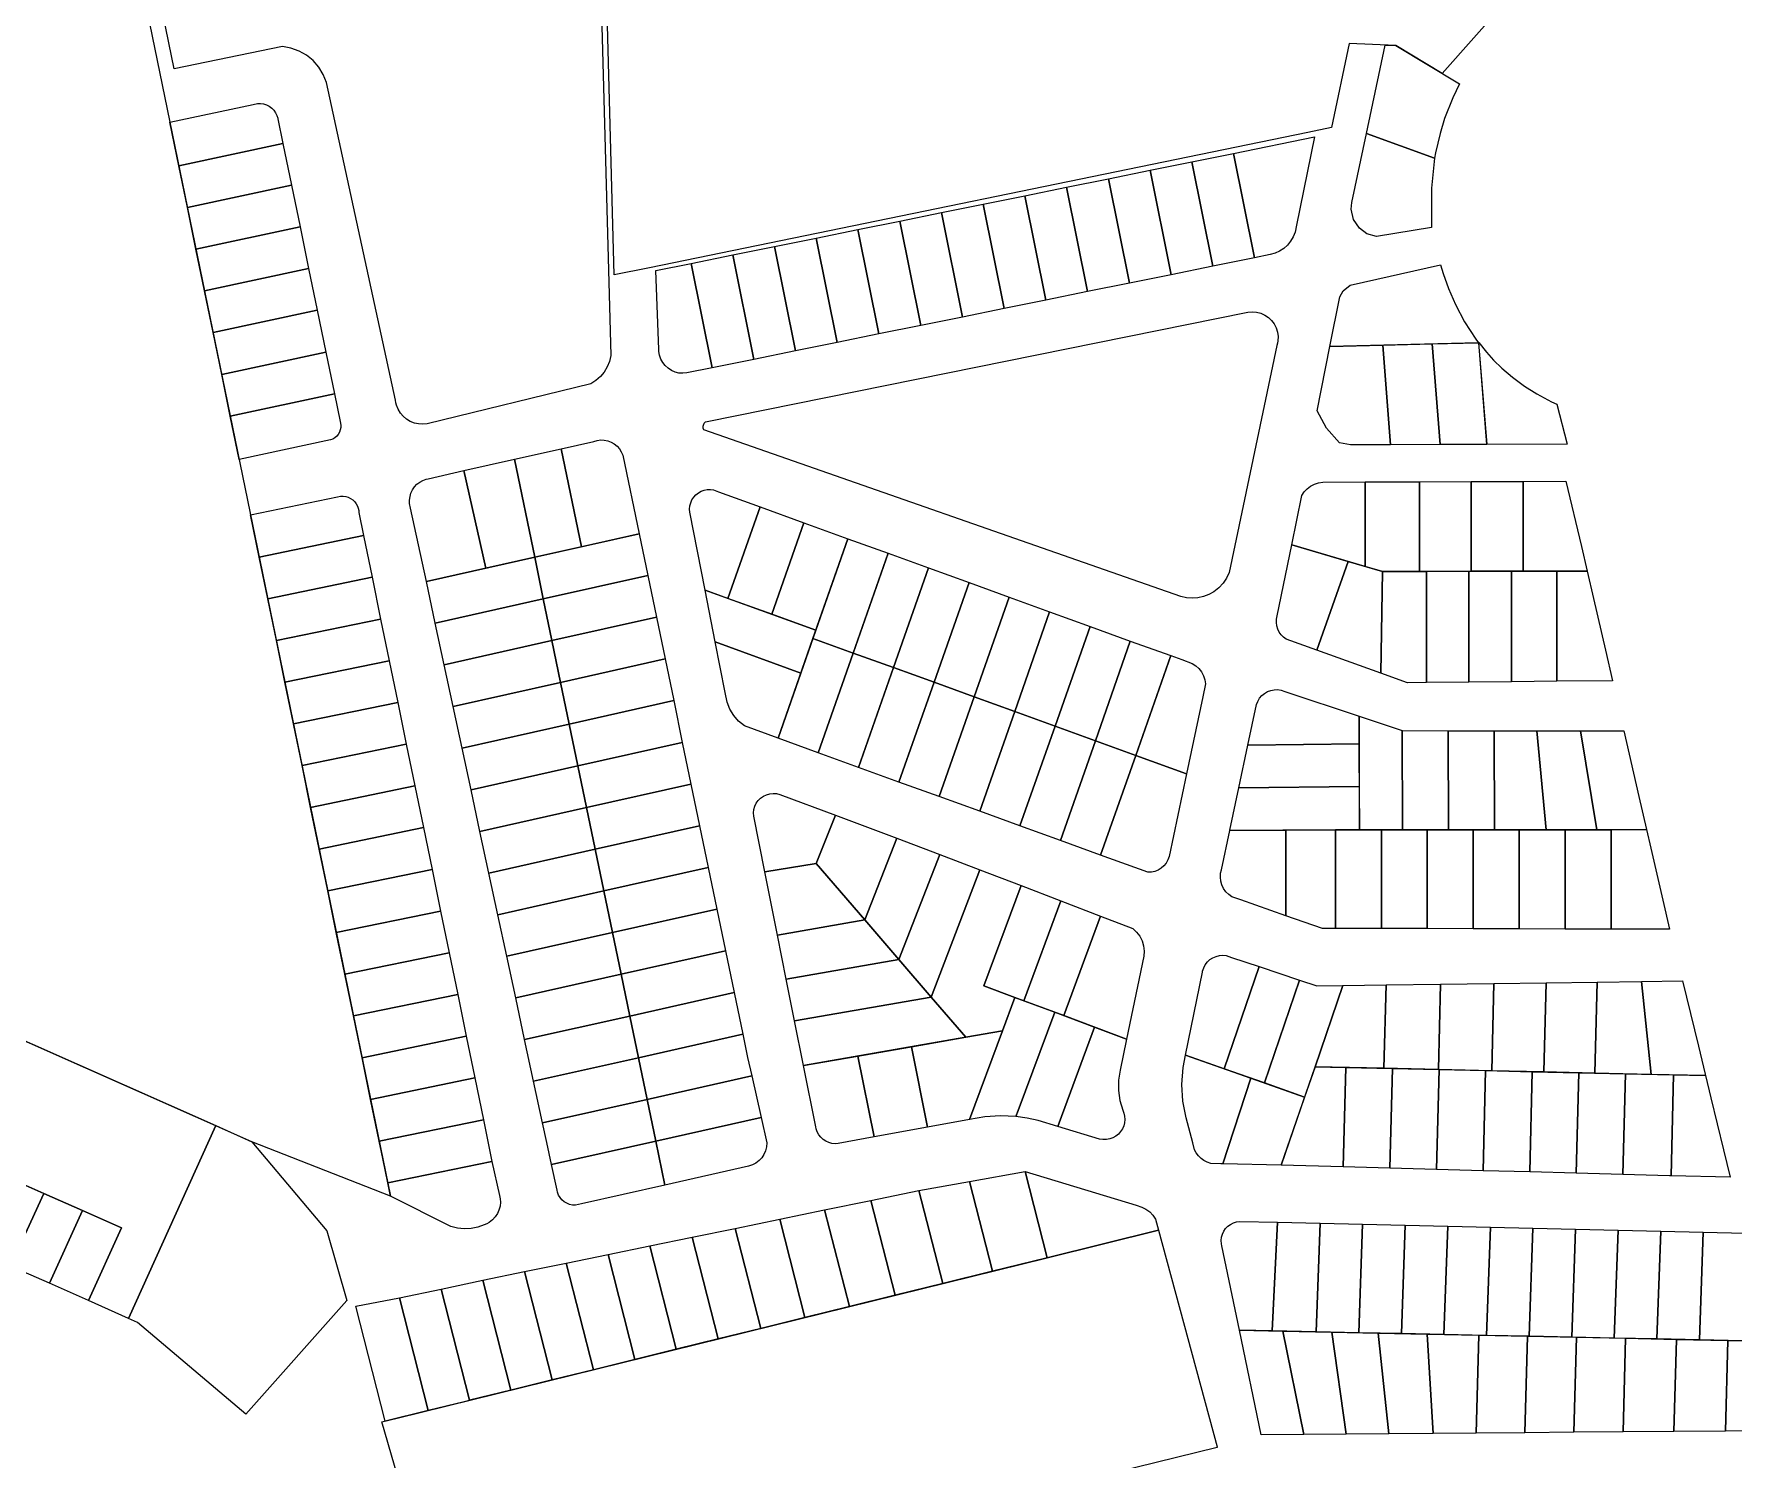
# Model space of a CAD drawing. Header units: millimetres. Extents: x 522658 to 553925, y 7796479 to 7820139.
# Drawn here: x 542554.8 to 543033.8, y 7804495.3 to 7804897 of the extents above; entities that cross this region are included whole.
import ezdxf

# ---------------------------------------------------------------- set-up
doc = ezdxf.new("R2010")
doc.units = ezdxf.units.MM
doc.layers.add('ZONA RESIDENCIAL 2 (ZR_2)', color=2, linetype='Continuous')

msp = doc.modelspace()

# ---------------------------------------------------------------- linework, layer by layer
at = {"layer": 'ZONA RESIDENCIAL 2 (ZR_2)'}
for points in [[(542658.49, 7805029.92), (542561.56, 7805228.16), (542558.25, 7805240.73), (542564.21, 7805258.59), (542576.11, 7805274.46), (542609.68, 7805306.55), (542661.75, 7805368.4), (542790.36, 7805313.2), (542804.83, 7805306.99), (542888.04, 7805271.84), (543036.56, 7805209.23), (542996.68, 7805030.83), (542968.66, 7804905.18), (542951.54, 7804885.95), (542938.54, 7804893.77), (542925.37, 7804894.41), (542920.37, 7804870.67), (542913.7, 7804869.3), (542728.2, 7804831.2), (542718.27, 7804829.16), (542714.69, 7804962.96), (542658.49, 7805029.92)], [(542949.45, 7804862.05), (542930.24, 7804869.02), (542935.5, 7804893.92), (542938.54, 7804893.77), (542956.46, 7804882.99), (542954.57, 7804879.08), (542952.28, 7804873.25), (542951, 7804869.05), (542949.75, 7804863.54), (542949.45, 7804862.05)], [(542623.47, 7804873.29), (542623.5, 7804873.17), (542624.92, 7804866.22), (542595.59, 7804859.93), (542593.08, 7804872.17), (542616.51, 7804877.2), (542617.78, 7804877.48), (542618.64, 7804877.49), (542619.48, 7804877.36), (542620.3, 7804877.09), (542621.06, 7804876.7), (542621.75, 7804876.19), (542622.35, 7804875.58), (542622.85, 7804874.88), (542623.22, 7804874.11), (542623.47, 7804873.29)], [(542627.33, 7804854.47), (542598, 7804848.18), (542595.59, 7804859.93), (542624.92, 7804866.22), (542627.33, 7804854.47)], [(542910.13, 7804841.22), (542909.6, 7804839.91), (542908.88, 7804838.69), (542907.99, 7804837.6), (542906.94, 7804836.65), (542905.76, 7804835.88), (542904.48, 7804835.29), (542903.12, 7804834.9), (542898.72, 7804834.01), (542892.81, 7804863.42), (542915.58, 7804868.04), (542910.52, 7804843.16), (542910.13, 7804841.22)], [(542949.45, 7804862.05), (542948.59, 7804853.6), (542948.58, 7804848), (542948.58, 7804842.56), (542933.09, 7804839.98), (542930.37, 7804840.79), (542928.25, 7804842.34), (542926.61, 7804844.79), (542925.97, 7804847.68), (542926.14, 7804849.59), (542930.24, 7804869.02), (542949.45, 7804862.05)], [(542886.96, 7804831.63), (542875.19, 7804829.24), (542869.29, 7804858.65), (542881.05, 7804861.04), (542886.96, 7804831.63)], [(542898.72, 7804834.01), (542886.96, 7804831.63), (542881.05, 7804861.04), (542892.81, 7804863.42), (542898.72, 7804834.01)], [(542863.44, 7804826.86), (542851.67, 7804824.47), (542845.76, 7804853.88), (542857.53, 7804856.27), (542863.44, 7804826.86)], [(542875.19, 7804829.24), (542863.44, 7804826.86), (542857.53, 7804856.27), (542869.29, 7804858.65), (542875.19, 7804829.24)], [(542629.75, 7804842.72), (542600.41, 7804836.43), (542598, 7804848.18), (542627.33, 7804854.47), (542629.75, 7804842.72)], [(542839.92, 7804822.08), (542828.15, 7804819.7), (542822.24, 7804849.11), (542834.01, 7804851.49), (542839.92, 7804822.08)], [(542851.67, 7804824.47), (542839.92, 7804822.08), (542834.01, 7804851.49), (542845.76, 7804853.88), (542851.67, 7804824.47)], [(542816.4, 7804817.31), (542804.63, 7804814.92), (542798.72, 7804844.33), (542810.49, 7804846.72), (542816.4, 7804817.31)], [(542828.15, 7804819.7), (542816.4, 7804817.31), (542810.49, 7804846.72), (542822.24, 7804849.11), (542828.15, 7804819.7)], [(542632.16, 7804830.96), (542602.83, 7804824.67), (542600.41, 7804836.43), (542629.75, 7804842.72), (542632.16, 7804830.96)], [(542792.88, 7804812.54), (542781.11, 7804810.15), (542775.2, 7804839.56), (542786.97, 7804841.95), (542792.88, 7804812.54)], [(542804.63, 7804814.92), (542792.88, 7804812.54), (542786.97, 7804841.95), (542798.72, 7804844.33), (542804.63, 7804814.92)], [(542769.35, 7804807.77), (542757.59, 7804805.38), (542751.68, 7804834.79), (542763.44, 7804837.18), (542769.35, 7804807.77)], [(542781.11, 7804810.15), (542769.35, 7804807.77), (542763.44, 7804837.18), (542775.2, 7804839.56), (542781.11, 7804810.15)], [(542738.75, 7804801.55), (542737.64, 7804801.45), (542736.52, 7804801.54), (542735.44, 7804801.81), (542734.41, 7804802.25), (542733.48, 7804802.86), (542732.65, 7804803.62), (542731.97, 7804804.5), (542731.43, 7804805.48), (542731.07, 7804806.54), (542730.89, 7804807.64), (542730.87, 7804808.19), (542729.99, 7804830.39), (542739.92, 7804832.4), (542745.83, 7804802.99), (542738.75, 7804801.55)], [(542757.59, 7804805.38), (542745.83, 7804802.99), (542739.92, 7804832.4), (542751.68, 7804834.79), (542757.59, 7804805.38)], [(542961.86, 7804810.08), (542919.96, 7804809), (542922.73, 7804823), (542923.69, 7804824.69), (542925.7, 7804826.28), (542951.12, 7804831.99), (542951.86, 7804829.54), (542953.33, 7804825.39), (542955.33, 7804820.81), (542957.89, 7804815.96), (542961.08, 7804811.1), (542961.86, 7804810.08)], [(542634.58, 7804819.21), (542605.24, 7804812.92), (542602.83, 7804824.67), (542632.16, 7804830.96), (542634.58, 7804819.21)], [(542636.99, 7804807.45), (542607.66, 7804801.16), (542605.24, 7804812.92), (542634.58, 7804819.21), (542636.99, 7804807.45)], [(542743.56, 7804785.5), (542743.43, 7804785.76), (542743.35, 7804786.03), (542743.32, 7804786.32), (542743.33, 7804786.6), (542743.39, 7804786.89), (542743.49, 7804787.15), (542743.64, 7804787.4), (542743.82, 7804787.62), (542744, 7804787.77), (542896.82, 7804818.65), (542898.05, 7804818.76), (542899.27, 7804818.66), (542900.47, 7804818.36), (542901.59, 7804817.85), (542902.61, 7804817.17), (542903.51, 7804816.33), (542904.25, 7804815.35), (542904.81, 7804814.25), (542905.19, 7804813.08), (542905.36, 7804811.86), (542905.32, 7804810.63), (542905.21, 7804809.95), (542905.03, 7804809.29), (542891.52, 7804745.34), (542890.8, 7804743.75), (542889.84, 7804742.29), (542888.65, 7804741.01), (542887.28, 7804739.93), (542885.86, 7804739.13), (542884.34, 7804738.55), (542882.75, 7804738.21), (542881.12, 7804738.1), (542879.5, 7804738.23), (542877.91, 7804738.61), (542743.56, 7804785.5)], [(542937.06, 7804781.33), (542925.73, 7804781.29), (542922.63, 7804781.83), (542919.03, 7804785.96), (542916.38, 7804790.93), (542919.96, 7804809), (542934.83, 7804809.38), (542937.06, 7804781.33)], [(542937.06, 7804781.33), (542934.83, 7804809.38), (542948.81, 7804809.74), (542951.06, 7804781.38), (542937.06, 7804781.33)], [(542951.06, 7804781.38), (542948.81, 7804809.74), (542961.86, 7804810.08), (542964.13, 7804781.42), (542951.06, 7804781.38)], [(542964.13, 7804781.42), (542961.88, 7804810.09), (542964.04, 7804807.39), (542966.09, 7804805.17), (542968.44, 7804802.88), (542971.41, 7804800.34), (542974.83, 7804797.81), (542978.3, 7804795.63), (542982.43, 7804793.46), (542983.94, 7804792.77), (542986.82, 7804781.5), (542964.13, 7804781.42)], [(542639.41, 7804795.69), (542610.07, 7804789.41), (542607.66, 7804801.16), (542636.99, 7804807.45), (542639.41, 7804795.69)], [(542641.22, 7804786.88), (542641.22, 7804786.19), (542641.09, 7804785.51), (542640.86, 7804784.85), (542640.51, 7804784.25), (542640.07, 7804783.72), (542639.54, 7804783.27), (542638.95, 7804782.92), (542638.3, 7804782.67), (542612.59, 7804777.17), (542610.07, 7804789.41), (542639.41, 7804795.69), (542641.02, 7804787.86), (542641.22, 7804786.88)], [(542709.03, 7804752.6), (542695.86, 7804749.64), (542690.14, 7804777.24), (542703.31, 7804780.21), (542709.03, 7804752.6)], [(542720.67, 7804778.43), (542725.28, 7804756.24), (542709.03, 7804752.6), (542703.31, 7804780.21), (542712.49, 7804782.28), (542713.46, 7804782.56), (542714.46, 7804782.69), (542715.47, 7804782.65), (542716.45, 7804782.45), (542717.4, 7804782.09), (542718.27, 7804781.59), (542719.06, 7804780.96), (542719.73, 7804780.21), (542720.27, 7804779.36), (542720.67, 7804778.43)], [(542682.08, 7804746.55), (542675.93, 7804774.04), (542690.14, 7804777.24), (542695.86, 7804749.64), (542682.08, 7804746.55)], [(542660.63, 7804764.75), (542660.6, 7804765.76), (542660.73, 7804766.75), (542661.01, 7804767.72), (542661.44, 7804768.63), (542662, 7804769.46), (542662.69, 7804770.19), (542663.48, 7804770.81), (542664.36, 7804771.3), (542665.31, 7804771.64), (542665.89, 7804771.77), (542675.93, 7804774.04), (542682.08, 7804746.55), (542665.34, 7804742.8), (542660.9, 7804763.46), (542660.63, 7804764.75)], [(542912.03, 7804767.04), (542912.7, 7804768.06), (542913.53, 7804768.95), (542914.5, 7804769.69), (542915.57, 7804770.26), (542916.73, 7804770.64), (542917.94, 7804770.82), (542929.89, 7804770.85), (542929.89, 7804747.05), (542909.2, 7804753.1), (542912.03, 7804767.04)], [(542929.89, 7804747.05), (542929.89, 7804770.85), (542945.16, 7804770.91), (542945.16, 7804745.65), (542934.76, 7804745.63), (542929.89, 7804747.05)], [(542945.16, 7804745.65), (542945.16, 7804770.91), (542959.8, 7804770.97), (542959.8, 7804745.67), (542945.16, 7804745.65)], [(542959.8, 7804745.67), (542959.8, 7804770.97), (542974.44, 7804771.02), (542974.44, 7804745.69), (542959.8, 7804745.67)], [(542974.44, 7804745.69), (542974.44, 7804771.02), (542986.44, 7804771.06), (542990.81, 7804752.64), (542992.45, 7804745.72), (542974.44, 7804745.69)], [(542615.79, 7804761.63), (542640.28, 7804766.67), (542641.12, 7804766.84), (542641.87, 7804766.86), (542642.61, 7804766.77), (542643.32, 7804766.56), (542644, 7804766.23), (542644.61, 7804765.81), (542645.15, 7804765.29), (542645.59, 7804764.69), (542645.94, 7804764.03), (542646.14, 7804763.44), (542646.27, 7804762.83), (542646.31, 7804762.21), (542647.63, 7804755.74), (542618.24, 7804749.7), (542615.79, 7804761.63)], [(542746.29, 7804768.59), (542747.68, 7804768.09), (542759.36, 7804763.85), (542750.32, 7804738.06), (542743.87, 7804740.4), (542739.58, 7804762.31), (542739.52, 7804763.21), (542739.6, 7804764.1), (542739.83, 7804764.97), (542740.19, 7804765.79), (542740.68, 7804766.55), (542741.29, 7804767.21), (542741.99, 7804767.77), (542742.77, 7804768.21), (542743.62, 7804768.52), (542744.5, 7804768.69), (542745.4, 7804768.71), (542746.29, 7804768.59)], [(542750.32, 7804738.06), (542759.36, 7804763.85), (542771.75, 7804759.36), (542762.71, 7804733.57), (542750.32, 7804738.06)], [(542650.03, 7804743.99), (542620.65, 7804737.94), (542618.24, 7804749.7), (542647.63, 7804755.74), (542650.03, 7804743.99)], [(542727.72, 7804744.49), (542698.3, 7804737.89), (542695.86, 7804749.64), (542725.28, 7804756.24), (542727.72, 7804744.49)], [(542762.71, 7804733.57), (542771.75, 7804759.36), (542784.14, 7804754.87), (542775.1, 7804729.08), (542762.71, 7804733.57)], [(542785.65, 7804722.65), (542774.28, 7804726.77), (542784.14, 7804754.87), (542795.51, 7804750.75), (542785.65, 7804722.65)], [(542797.02, 7804718.53), (542785.65, 7804722.65), (542795.51, 7804750.75), (542806.88, 7804746.63), (542797.02, 7804718.53)], [(542907.61, 7804726.54), (542906.86, 7804727.11), (542906.21, 7804727.79), (542905.67, 7804728.57), (542905.27, 7804729.42), (542905.01, 7804730.33), (542904.9, 7804731.27), (542904.94, 7804732.21), (542905.12, 7804733.1), (542909.2, 7804753.11), (542925.06, 7804748.47), (542916.25, 7804723.45), (542907.61, 7804726.54)], [(542698.3, 7804737.89), (542667.86, 7804731.07), (542665.34, 7804742.8), (542695.86, 7804749.64), (542698.3, 7804737.89)], [(542808.39, 7804714.41), (542797.02, 7804718.53), (542806.88, 7804746.63), (542818.25, 7804742.51), (542808.39, 7804714.41)], [(542916.25, 7804723.45), (542925.06, 7804748.47), (542934.76, 7804745.63), (542934.32, 7804716.97), (542916.25, 7804723.45)], [(542947.14, 7804714.33), (542941.81, 7804714.29), (542934.32, 7804716.97), (542934.76, 7804745.63), (542947.14, 7804745.65), (542947.14, 7804714.33)], [(542959.14, 7804714.45), (542947.14, 7804714.33), (542947.14, 7804745.65), (542959.14, 7804745.67), (542959.14, 7804714.45)], [(542971.14, 7804714.57), (542959.14, 7804714.45), (542959.14, 7804745.67), (542971.14, 7804745.69), (542971.14, 7804714.57)], [(542983.87, 7804714.7), (542971.14, 7804714.57), (542971.14, 7804745.69), (542983.7, 7804745.71), (542983.87, 7804745.71), (542983.87, 7804714.7)], [(542983.87, 7804714.7), (542983.87, 7804745.71), (542992.45, 7804745.72), (542994.27, 7804738.05), (542997.64, 7804723.43), (542999.62, 7804714.85), (542983.87, 7804714.7)], [(542652.45, 7804732.23), (542623.07, 7804726.19), (542620.65, 7804737.94), (542650.03, 7804743.99), (542652.45, 7804732.23)], [(542730.15, 7804732.74), (542700.73, 7804726.14), (542698.3, 7804737.89), (542727.72, 7804744.49), (542730.15, 7804732.74)], [(542819.75, 7804710.29), (542808.39, 7804714.41), (542818.25, 7804742.51), (542829.61, 7804738.39), (542819.75, 7804710.29)], [(542700.73, 7804726.14), (542670.38, 7804719.34), (542667.86, 7804731.07), (542698.3, 7804737.89), (542700.73, 7804726.14)], [(542775.1, 7804729.08), (542770.87, 7804717.02), (542746.74, 7804725.77), (542743.87, 7804740.4), (542775.1, 7804729.08)], [(542831.12, 7804706.17), (542819.75, 7804710.29), (542829.61, 7804738.39), (542840.98, 7804734.27), (542831.12, 7804706.17)], [(542654.86, 7804720.48), (542625.48, 7804714.43), (542623.07, 7804726.19), (542652.45, 7804732.23), (542654.86, 7804720.48)], [(542732.59, 7804720.99), (542703.17, 7804714.39), (542700.73, 7804726.14), (542730.15, 7804732.74), (542732.59, 7804720.99)], [(542842.49, 7804702.05), (542831.12, 7804706.17), (542840.98, 7804734.27), (542852.35, 7804730.15), (542842.49, 7804702.05)], [(542785.65, 7804722.65), (542775.79, 7804694.55), (542764.43, 7804698.67), (542774.28, 7804726.77), (542785.65, 7804722.65)], [(542853.85, 7804697.94), (542842.49, 7804702.05), (542852.35, 7804730.15), (542863.71, 7804726.03), (542853.85, 7804697.94)], [(542703.17, 7804714.39), (542672.89, 7804707.6), (542670.38, 7804719.34), (542700.73, 7804726.14), (542703.17, 7804714.39)], [(542754.95, 7804702.1), (542753.33, 7804703.44), (542751.96, 7804705.03), (542750.86, 7804706.82), (542750.07, 7804708.77), (542749.53, 7804711.54), (542746.74, 7804725.77), (542770.87, 7804717.02), (542764.43, 7804698.67), (542754.95, 7804702.1)], [(542797.02, 7804718.53), (542787.15, 7804690.43), (542775.79, 7804694.55), (542785.65, 7804722.65), (542797.02, 7804718.53)], [(542865.22, 7804693.82), (542853.85, 7804697.94), (542863.71, 7804726.03), (542875.08, 7804721.91), (542865.22, 7804693.82)], [(542881.13, 7804719.72), (542882.14, 7804719.08), (542883.03, 7804718.27), (542883.77, 7804717.32), (542884.34, 7804716.26), (542884.71, 7804715.12), (542884.89, 7804713.93), (542884.12, 7804710.27), (542879.55, 7804688.63), (542865.22, 7804693.82), (542875.08, 7804721.91), (542878.18, 7804720.79), (542881.13, 7804719.72)], [(542657.28, 7804708.72), (542627.9, 7804702.68), (542625.48, 7804714.43), (542654.86, 7804720.48), (542657.28, 7804708.72)], [(542735.03, 7804709.24), (542705.6, 7804702.64), (542703.17, 7804714.39), (542732.59, 7804720.99), (542735.03, 7804709.24)], [(542808.39, 7804714.41), (542798.52, 7804686.31), (542787.15, 7804690.43), (542797.02, 7804718.53), (542808.39, 7804714.41)], [(542705.6, 7804702.64), (542675.41, 7804695.87), (542672.89, 7804707.6), (542703.17, 7804714.39), (542705.6, 7804702.64)], [(542819.75, 7804710.29), (542809.88, 7804682.19), (542798.52, 7804686.31), (542808.39, 7804714.41), (542819.75, 7804710.29)], [(542906.17, 7804712.22), (542907.27, 7804711.85), (542928.23, 7804704.84), (542928.23, 7804697.07), (542896.86, 7804696.71), (542899.29, 7804708.12), (542899.63, 7804709.04), (542900.13, 7804709.89), (542900.75, 7804710.64), (542901.5, 7804711.28), (542902.34, 7804711.78), (542903.26, 7804712.13), (542904.22, 7804712.33), (542905.2, 7804712.36), (542906.17, 7804712.22)], [(542659.69, 7804696.97), (542630.31, 7804690.93), (542627.9, 7804702.68), (542657.28, 7804708.72), (542659.69, 7804696.97)], [(542737.46, 7804697.49), (542708.04, 7804690.89), (542705.6, 7804702.64), (542735.03, 7804709.24), (542737.46, 7804697.49)], [(542831.12, 7804706.17), (542821.26, 7804678.07), (542809.88, 7804682.19), (542819.75, 7804710.29), (542831.12, 7804706.17)], [(542708.04, 7804690.89), (542677.93, 7804684.14), (542675.41, 7804695.87), (542705.6, 7804702.64), (542708.04, 7804690.89)], [(542842.49, 7804702.05), (542832.62, 7804673.95), (542821.26, 7804678.07), (542831.12, 7804706.17), (542842.49, 7804702.05)], [(542940.35, 7804700.78), (542940.4, 7804672.83), (542928.25, 7804672.82), (542928.23, 7804704.84), (542940.35, 7804700.78)], [(542853.85, 7804697.94), (542843.99, 7804669.83), (542832.62, 7804673.95), (542842.49, 7804702.05), (542853.85, 7804697.94)], [(542865.22, 7804693.82), (542855.35, 7804665.71), (542843.99, 7804669.83), (542853.85, 7804697.94), (542865.22, 7804693.82)], [(542953.3, 7804700.76), (542953.35, 7804672.84), (542940.4, 7804672.83), (542940.35, 7804700.78), (542953.3, 7804700.76)], [(542966.25, 7804700.74), (542966.3, 7804672.85), (542953.35, 7804672.84), (542953.3, 7804700.76), (542966.25, 7804700.74)], [(542978.25, 7804700.72), (542980.93, 7804672.86), (542966.3, 7804672.85), (542966.25, 7804700.74), (542978.25, 7804700.72)], [(542990.57, 7804700.7), (542995.21, 7804672.88), (542980.93, 7804672.86), (542978.25, 7804700.72), (542990.57, 7804700.7)], [(542995.21, 7804672.88), (542990.57, 7804700.7), (543002.76, 7804700.69), (543007.01, 7804682.24), (543009.16, 7804672.89), (542995.21, 7804672.88)], [(542662.1, 7804685.22), (542632.72, 7804679.17), (542630.31, 7804690.93), (542659.69, 7804696.97), (542662.1, 7804685.22)], [(542739.9, 7804685.74), (542710.48, 7804679.14), (542708.04, 7804690.89), (542737.46, 7804697.49), (542739.9, 7804685.74)], [(542874.63, 7804665.31), (542874.3, 7804664.36), (542873.81, 7804663.48), (542873.18, 7804662.7), (542872.42, 7804662.03), (542871.56, 7804661.51), (542870.63, 7804661.14), (542869.65, 7804660.93), (542868.64, 7804660.89), (542855.35, 7804665.71), (542865.22, 7804693.82), (542879.55, 7804688.63), (542874.63, 7804665.31)], [(542928.24, 7804685.09), (542894.29, 7804684.7), (542896.86, 7804696.71), (542928.23, 7804697.07), (542928.24, 7804685.09)], [(542710.48, 7804679.14), (542680.45, 7804672.41), (542677.93, 7804684.14), (542708.04, 7804690.89), (542710.48, 7804679.14)], [(542664.52, 7804673.46), (542635.14, 7804667.42), (542632.72, 7804679.17), (542662.1, 7804685.22), (542664.52, 7804673.46)], [(542742.33, 7804673.99), (542712.91, 7804667.39), (542710.48, 7804679.14), (542739.9, 7804685.74), (542742.33, 7804673.99)], [(542921.5, 7804672.81), (542891.73, 7804672.69), (542891.75, 7804672.79), (542894.29, 7804684.7), (542928.24, 7804685.09), (542928.25, 7804672.82), (542921.5, 7804672.81)], [(542712.91, 7804667.39), (542682.96, 7804660.67), (542680.45, 7804672.41), (542710.48, 7804679.14), (542712.91, 7804667.39)], [(542764.9, 7804682.84), (542780.64, 7804676.96), (542775.17, 7804663.37), (542760.72, 7804660.98), (542757.58, 7804676.69), (542757.53, 7804677.64), (542757.64, 7804678.58), (542757.91, 7804679.49), (542758.32, 7804680.34), (542758.87, 7804681.12), (542759.54, 7804681.78), (542760.32, 7804682.33), (542761.17, 7804682.74), (542762.09, 7804683), (542763.03, 7804683.11), (542763.98, 7804683.05), (542764.9, 7804682.84)], [(542744.77, 7804662.24), (542715.35, 7804655.64), (542712.91, 7804667.39), (542742.33, 7804673.99), (542744.77, 7804662.24)], [(542788.88, 7804647.45), (542775.17, 7804663.37), (542780.64, 7804676.96), (542797.92, 7804670.51), (542788.88, 7804647.45)], [(542666.93, 7804661.71), (542637.55, 7804655.66), (542635.14, 7804667.42), (542664.52, 7804673.46), (542666.93, 7804661.71)], [(542810.05, 7804665.87), (542798.47, 7804636.32), (542788.88, 7804647.45), (542797.92, 7804670.51), (542810.05, 7804665.87)], [(542907.55, 7804648.66), (542894.89, 7804653.09), (542892.34, 7804653.98), (542891.43, 7804654.63), (542890.65, 7804655.42), (542890.01, 7804656.33), (542889.52, 7804657.34), (542889.22, 7804658.41), (542889.09, 7804659.52), (542889.15, 7804660.63), (542889.36, 7804661.59), (542891.73, 7804672.69), (542907.55, 7804672.75), (542907.55, 7804648.66)], [(542907.55, 7804648.66), (542907.55, 7804672.75), (542921.5, 7804672.8), (542921.5, 7804645.06), (542917.84, 7804645.07), (542907.55, 7804648.66)], [(542934.45, 7804645.03), (542921.5, 7804645.06), (542921.5, 7804672.82), (542934.45, 7804672.83), (542934.45, 7804645.03)], [(542947.4, 7804645), (542934.45, 7804645.03), (542934.45, 7804672.83), (542947.4, 7804672.84), (542947.4, 7804645)], [(542960.35, 7804644.97), (542947.4, 7804645), (542947.4, 7804672.84), (542960.35, 7804672.85), (542960.35, 7804644.97)], [(542973.3, 7804644.93), (542960.35, 7804644.97), (542960.35, 7804672.85), (542973.3, 7804672.86), (542973.3, 7804644.93)], [(542986.25, 7804644.9), (542973.3, 7804644.93), (542973.3, 7804672.86), (542986.25, 7804672.87), (542986.25, 7804644.9)], [(542999.2, 7804644.86), (542986.25, 7804644.9), (542986.25, 7804672.87), (542999.2, 7804672.88), (542999.2, 7804644.86)], [(542999.2, 7804644.86), (542999.2, 7804672.88), (543009.16, 7804672.89), (543010.37, 7804667.63), (543013.74, 7804653.01), (543015.62, 7804644.82), (542999.2, 7804644.86)], [(542715.35, 7804655.64), (542685.48, 7804648.94), (542682.96, 7804660.67), (542712.91, 7804667.39), (542715.35, 7804655.64)], [(542821.26, 7804661.58), (542807.58, 7804625.74), (542798.47, 7804636.32), (542810.05, 7804665.87), (542821.26, 7804661.58)], [(542669.35, 7804649.95), (542639.96, 7804643.91), (542637.55, 7804655.66), (542666.93, 7804661.71), (542669.35, 7804649.95)], [(542747.21, 7804650.48), (542717.79, 7804643.89), (542715.35, 7804655.64), (542744.77, 7804662.24), (542747.21, 7804650.48)], [(542788.88, 7804647.45), (542764.28, 7804643.14), (542760.72, 7804660.98), (542775.17, 7804663.37), (542788.88, 7804647.45)], [(542832.94, 7804657.12), (542822.46, 7804628.91), (542831.18, 7804625.65), (542827.69, 7804616.25), (542817.32, 7804614.43), (542807.58, 7804625.74), (542821.26, 7804661.58), (542832.94, 7804657.12)], [(542717.79, 7804643.89), (542688, 7804637.21), (542685.48, 7804648.94), (542715.35, 7804655.64), (542717.79, 7804643.89)], [(542844.15, 7804652.83), (542833.7, 7804624.71), (542831.18, 7804625.65), (542822.46, 7804628.91), (542832.94, 7804657.12), (542844.15, 7804652.83)], [(542671.76, 7804638.2), (542642.38, 7804632.15), (542639.96, 7804643.91), (542669.35, 7804649.95), (542671.76, 7804638.2)], [(542749.64, 7804638.73), (542720.22, 7804632.14), (542717.79, 7804643.89), (542747.21, 7804650.48), (542749.64, 7804638.73)], [(542855.35, 7804648.54), (542844.94, 7804620.51), (542833.7, 7804624.71), (542844.15, 7804652.83), (542855.35, 7804648.54)], [(542798.47, 7804636.32), (542766.75, 7804630.76), (542764.28, 7804643.14), (542788.88, 7804647.45), (542798.47, 7804636.32)], [(542862.65, 7804613.89), (542844.94, 7804620.51), (542855.35, 7804648.54), (542864.43, 7804645.06), (542865.49, 7804644.04), (542866.36, 7804642.86), (542867.01, 7804641.54), (542867.44, 7804640.13), (542867.62, 7804638.68), (542867.55, 7804637.21), (542862.65, 7804613.89)], [(542720.22, 7804632.14), (542690.52, 7804625.48), (542688, 7804637.21), (542717.79, 7804643.89), (542720.22, 7804632.14)], [(542486.44, 7804601.98), (542501.75, 7804635.74), (542605.99, 7804589.52), (542581.41, 7804535.21), (542570.13, 7804540.21), (542579.41, 7804560.71), (542568.47, 7804565.56), (542557.5, 7804570.43), (542546.53, 7804575.3), (542535.56, 7804580.17), (542524.59, 7804585.04), (542513.62, 7804589.91), (542502.65, 7804594.78), (542491.68, 7804599.65), (542486.44, 7804601.98)], [(542674.18, 7804626.44), (542644.79, 7804620.4), (542642.38, 7804632.15), (542671.76, 7804638.2), (542674.18, 7804626.44)], [(542752.08, 7804626.98), (542722.66, 7804620.39), (542720.22, 7804632.14), (542749.64, 7804638.73), (542752.08, 7804626.98)], [(542807.58, 7804625.74), (542769.1, 7804618.99), (542766.75, 7804630.76), (542798.47, 7804636.32), (542807.58, 7804625.74)], [(542900.02, 7804634.3), (542890.17, 7804605.51), (542879.29, 7804609.34), (542884.03, 7804632.74), (542884.09, 7804633.05), (542884.39, 7804633.98), (542884.84, 7804634.84), (542885.43, 7804635.62), (542886.15, 7804636.28), (542886.96, 7804636.81), (542887.86, 7804637.2), (542888.81, 7804637.43), (542889.78, 7804637.5), (542890.75, 7804637.4), (542892.23, 7804636.9), (542900.02, 7804634.3)], [(542722.66, 7804620.39), (542693.03, 7804613.74), (542690.52, 7804625.48), (542720.22, 7804632.14), (542722.66, 7804620.39)], [(542890.17, 7804605.51), (542900.02, 7804634.3), (542911.4, 7804630.49), (542901.49, 7804601.52), (542890.17, 7804605.51)], [(542676.59, 7804614.69), (542647.21, 7804608.64), (542644.79, 7804620.4), (542674.18, 7804626.44), (542676.59, 7804614.69)], [(542754.52, 7804615.23), (542725.1, 7804608.64), (542722.66, 7804620.39), (542752.08, 7804626.98), (542754.52, 7804615.23)], [(542901.49, 7804601.52), (542911.4, 7804630.49), (542916.27, 7804628.86), (542923.57, 7804628.96), (542915.75, 7804606.11), (542912.81, 7804597.54), (542901.49, 7804601.52)], [(542935.19, 7804605.66), (542915.75, 7804606.11), (542923.57, 7804628.96), (542935.8, 7804629.13), (542935.19, 7804605.66)], [(542935.19, 7804605.66), (542935.8, 7804629.13), (542951.16, 7804629.34), (542950.54, 7804605.31), (542935.19, 7804605.66)], [(542950.54, 7804605.31), (542951.16, 7804629.34), (542966.17, 7804629.55), (542965.54, 7804604.97), (542950.54, 7804605.31)], [(542965.54, 7804604.97), (542966.17, 7804629.55), (542980.86, 7804629.75), (542980.22, 7804604.64), (542965.54, 7804604.97)], [(542980.22, 7804604.64), (542980.86, 7804629.75), (542995.27, 7804629.95), (542994.62, 7804604.31), (542980.22, 7804604.64)], [(542994.62, 7804604.31), (542995.27, 7804629.95), (543007.72, 7804630.13), (543010.44, 7804603.95), (542994.62, 7804604.31)], [(543010.44, 7804603.95), (543007.72, 7804630.13), (543019.33, 7804630.29), (543023.78, 7804611.89), (543025.69, 7804603.98), (543025.78, 7804603.6), (543010.44, 7804603.95)], [(542769.1, 7804618.99), (542807.58, 7804625.74), (542817.32, 7804614.43), (542771.62, 7804606.42), (542769.1, 7804618.99)], [(542818.39, 7804591.23), (542827.69, 7804616.25), (542831.18, 7804625.65), (542842.42, 7804621.45), (542832.13, 7804593.77), (542831.49, 7804592.06), (542827.1, 7804592.25), (542822.72, 7804591.97), (542818.39, 7804591.23)], [(542843.27, 7804589.29), (542837.74, 7804590.96), (542834.64, 7804591.63), (542831.49, 7804592.06), (542832.13, 7804593.77), (542842.42, 7804621.45), (542853.66, 7804617.25), (542843.63, 7804590.27), (542843.27, 7804589.29)], [(542725.1, 7804608.64), (542695.55, 7804602.01), (542693.03, 7804613.74), (542722.66, 7804620.39), (542725.1, 7804608.64)], [(542843.27, 7804589.29), (542843.63, 7804590.27), (542853.66, 7804617.25), (542862.65, 7804613.89), (542860.82, 7804605.18), (542860.4, 7804602.33), (542860.39, 7804599.45), (542860.79, 7804596.6), (542861.6, 7804593.83), (542861.91, 7804593.04), (542862.11, 7804592.15), (542862.17, 7804591.23), (542862.08, 7804590.32), (542861.85, 7804589.43), (542861.48, 7804588.59), (542860.98, 7804587.82), (542860.36, 7804587.14), (542859.65, 7804586.57), (542858.81, 7804586.1), (542857.91, 7804585.77), (542856.96, 7804585.6), (542856, 7804585.59), (542855.05, 7804585.74), (542843.27, 7804589.29)], [(542679.01, 7804602.93), (542649.62, 7804596.89), (542647.21, 7804608.64), (542676.59, 7804614.69), (542679.01, 7804602.93)], [(542757.04, 7804603.5), (542727.53, 7804596.88), (542725.1, 7804608.64), (542754.52, 7804615.23), (542755.87, 7804608.7), (542757.04, 7804603.5)], [(542806.58, 7804589.08), (542791.5, 7804586.33), (542786.95, 7804609.11), (542802.05, 7804611.75), (542806.58, 7804589.08)], [(542818.39, 7804591.23), (542806.58, 7804589.08), (542802.05, 7804611.75), (542817.32, 7804614.43), (542827.69, 7804616.25), (542818.39, 7804591.23)], [(542727.53, 7804596.88), (542698.07, 7804590.28), (542695.55, 7804602.01), (542725.1, 7804608.64), (542727.53, 7804596.88)], [(542781.42, 7804584.49), (542780.51, 7804584.42), (542779.61, 7804584.51), (542778.73, 7804584.73), (542777.9, 7804585.1), (542777.14, 7804585.6), (542776.47, 7804586.22), (542775.91, 7804586.94), (542775.48, 7804587.74), (542775.18, 7804588.6), (542775.06, 7804589.18), (542771.62, 7804606.42), (542786.95, 7804609.11), (542791.5, 7804586.33), (542781.42, 7804584.49)], [(542897.69, 7804602.86), (542889.77, 7804578.77), (542889.24, 7804578.78), (542886.36, 7804578.86), (542885.38, 7804579.18), (542884.46, 7804579.66), (542883.63, 7804580.26), (542882.9, 7804580.99), (542882.29, 7804581.82), (542881.81, 7804582.73), (542881.3, 7804584.67), (542879.46, 7804591.72), (542878.55, 7804596.38), (542878.26, 7804601.11), (542878.58, 7804605.84), (542879.29, 7804609.34), (542897.69, 7804602.86)], [(542681.41, 7804591.17), (542652.03, 7804585.13), (542649.62, 7804596.89), (542679.01, 7804602.93), (542681.41, 7804591.17)], [(542759.67, 7804591.79), (542729.97, 7804585.13), (542727.53, 7804596.88), (542757.04, 7804603.5), (542759.67, 7804591.79)], [(542889.77, 7804578.77), (542897.69, 7804602.86), (542912.81, 7804597.54), (542906.24, 7804578.33), (542889.77, 7804578.77)], [(542924.42, 7804605.91), (542923.69, 7804577.86), (542906.24, 7804578.33), (542915.75, 7804606.11), (542924.42, 7804605.91)], [(542937.56, 7804605.61), (542936.83, 7804577.51), (542923.69, 7804577.86), (542924.42, 7804605.91), (542937.56, 7804605.61)], [(542950.7, 7804605.31), (542949.97, 7804577.16), (542936.83, 7804577.51), (542937.56, 7804605.61), (542950.7, 7804605.31)], [(542963.84, 7804605.01), (542963.11, 7804576.81), (542949.97, 7804577.16), (542950.7, 7804605.31), (542963.84, 7804605.01)], [(542976.98, 7804604.71), (542976.25, 7804576.46), (542963.11, 7804576.81), (542963.84, 7804605.01), (542976.98, 7804604.71)], [(542990.12, 7804604.41), (542989.39, 7804576.11), (542976.25, 7804576.46), (542976.98, 7804604.71), (542990.12, 7804604.41)], [(543003.26, 7804604.11), (543002.53, 7804575.76), (542989.39, 7804576.11), (542990.12, 7804604.41), (543003.26, 7804604.11)], [(543016.81, 7804603.8), (543016.07, 7804575.4), (543015.67, 7804575.41), (543002.53, 7804575.76), (543003.26, 7804604.11), (543016.81, 7804603.8)], [(543016.07, 7804575.4), (543016.81, 7804603.8), (543025.78, 7804603.6), (543027.3, 7804597.31), (543030.82, 7804582.73), (543032.7, 7804574.95), (543016.07, 7804575.4)], [(542729.97, 7804585.13), (542700.6, 7804578.55), (542699.25, 7804584.78), (542698.07, 7804590.28), (542727.53, 7804596.88), (542729.97, 7804585.13)], [(542581.41, 7804535.21), (542605.99, 7804589.52), (542616.2, 7804584.99), (542637.26, 7804559.89), (542642.93, 7804540.2), (542614.46, 7804508.19), (542583.97, 7804534.07), (542581.41, 7804535.21)], [(542683.83, 7804579.42), (542654.45, 7804573.38), (542653.04, 7804580.23), (542652.03, 7804585.13), (542681.41, 7804591.17), (542683.83, 7804579.42)], [(542732.53, 7804572.76), (542729.97, 7804585.13), (542759.67, 7804591.79), (542761.27, 7804584.67), (542761.19, 7804583.55), (542760.92, 7804582.45), (542760.48, 7804581.42), (542759.87, 7804580.47), (542759.11, 7804579.64), (542758.22, 7804578.95), (542757.23, 7804578.42), (542756.16, 7804578.06), (542732.53, 7804572.76)], [(542707.34, 7804567.11), (542706.5, 7804567.14), (542705.68, 7804567.31), (542704.91, 7804567.62), (542704.19, 7804568.05), (542703.55, 7804568.59), (542703.02, 7804569.23), (542702.59, 7804569.96), (542702.3, 7804570.74), (542702.16, 7804571.35), (542700.6, 7804578.55), (542729.97, 7804585.13), (542732.53, 7804572.76), (542709.02, 7804567.49), (542707.34, 7804567.11)], [(542654.45, 7804573.38), (542683.83, 7804579.42), (542685.94, 7804569.85), (542686.13, 7804568.9), (542686.19, 7804567.94), (542686.09, 7804566.82), (542685.8, 7804565.73), (542685.35, 7804564.71), (542684.73, 7804563.77), (542683.97, 7804562.94), (542683.08, 7804562.25), (542682.37, 7804561.84), (542681.62, 7804561.52), (542679.81, 7804560.9), (542677.94, 7804560.54), (542676.03, 7804560.44), (542674.13, 7804560.61), (542672.27, 7804561.05), (542655.23, 7804569.59), (542654.45, 7804573.38)], [(542557.5, 7804570.43), (542548.19, 7804549.94), (542537.22, 7804554.8), (542546.53, 7804575.3), (542557.5, 7804570.43)], [(542804.14, 7804571.21), (542818.35, 7804573.79), (542824.83, 7804548.48), (542810.84, 7804545.03), (542804.14, 7804571.21)], [(542818.35, 7804573.79), (542834.03, 7804576.63), (542840.27, 7804552.29), (542824.83, 7804548.48), (542818.35, 7804573.79)], [(542871.66, 7804560.03), (542840.27, 7804552.29), (542834.03, 7804576.63), (542865.34, 7804567.07), (542866.96, 7804566.57), (542868.12, 7804565.97), (542869.18, 7804565.19), (542870.09, 7804564.25), (542870.85, 7804563.18), (542871.66, 7804560.03)], [(542568.47, 7804565.56), (542559.16, 7804545.08), (542548.19, 7804549.94), (542557.5, 7804570.43), (542568.47, 7804565.56)], [(542777.57, 7804565.75), (542790.62, 7804568.43), (542797.45, 7804541.72), (542784.53, 7804538.54), (542777.57, 7804565.75)], [(542790.62, 7804568.43), (542804.14, 7804571.21), (542810.84, 7804545.03), (542797.45, 7804541.72), (542790.62, 7804568.43)], [(542559.16, 7804545.08), (542568.47, 7804565.56), (542579.41, 7804560.71), (542570.13, 7804540.21), (542559.16, 7804545.08)], [(542764.92, 7804563.15), (542777.57, 7804565.75), (542784.53, 7804538.54), (542772.01, 7804535.45), (542764.92, 7804563.15)], [(542888.17, 7804498.85), (542681.2, 7804447.96), (542678.16, 7804448.16), (542673.64, 7804450.87), (542667.08, 7804456.88), (542652.83, 7804506.04), (542657.15, 7804507.11), (542840.27, 7804552.29), (542871.69, 7804560.04), (542888.19, 7804499), (542888.17, 7804498.85)], [(542740.23, 7804558.08), (542752.35, 7804560.57), (542759.57, 7804532.38), (542747.57, 7804529.42), (542740.23, 7804558.08)], [(542752.35, 7804560.57), (542764.92, 7804563.15), (542772.01, 7804535.45), (542759.57, 7804532.38), (542752.35, 7804560.57)], [(542905.18, 7804562.32), (542903.67, 7804531.66), (542894.46, 7804531.85), (542889.51, 7804555.68), (542889.4, 7804556.22), (542889.34, 7804557.13), (542889.43, 7804558.04), (542889.67, 7804558.92), (542890.05, 7804559.75), (542890.57, 7804560.5), (542891.21, 7804561.15), (542891.94, 7804561.69), (542892.76, 7804562.1), (542893.63, 7804562.36), (542894.54, 7804562.48), (542905.18, 7804562.32)], [(542903.67, 7804531.66), (542905.18, 7804562.32), (542917.17, 7804562.04), (542916.09, 7804531.4), (542903.67, 7804531.66)], [(542916.09, 7804531.4), (542917.17, 7804562.04), (542929.17, 7804561.77), (542928.09, 7804531.15), (542916.09, 7804531.4)], [(542928.09, 7804531.15), (542929.17, 7804561.77), (542941.17, 7804561.49), (542940.09, 7804530.9), (542928.09, 7804531.15)], [(542940.09, 7804530.9), (542941.17, 7804561.49), (542953.17, 7804561.21), (542952.09, 7804530.65), (542940.09, 7804530.9)], [(542952.09, 7804530.65), (542953.17, 7804561.21), (542965.17, 7804560.93), (542964.09, 7804530.4), (542952.09, 7804530.65)], [(542964.09, 7804530.4), (542965.17, 7804560.93), (542977.17, 7804560.65), (542976.09, 7804530.15), (542964.09, 7804530.4)], [(542976.09, 7804530.15), (542977.17, 7804560.65), (542989.17, 7804560.37), (542988.09, 7804529.9), (542976.09, 7804530.15)], [(542988.09, 7804529.9), (542989.17, 7804560.37), (543001.17, 7804560.09), (543000.09, 7804529.65), (542988.09, 7804529.9)], [(543000.09, 7804529.65), (543001.17, 7804560.09), (543013.17, 7804559.81), (543012.09, 7804529.4), (543000.09, 7804529.65)], [(543012.09, 7804529.4), (543013.17, 7804559.81), (543025.17, 7804559.53), (543024.09, 7804529.15), (543012.09, 7804529.4)], [(543037.57, 7804559.26), (543041.53, 7804540.85), (543044.4, 7804528.73), (543024.09, 7804529.15), (543025.17, 7804559.53), (543037.09, 7804559.25), (543037.17, 7804559.25), (543037.57, 7804559.26)], [(542716.53, 7804553.21), (542728.29, 7804555.63), (542735.74, 7804526.5), (542724.11, 7804523.63), (542716.53, 7804553.21)], [(542728.29, 7804555.63), (542740.23, 7804558.08), (542747.57, 7804529.42), (542735.74, 7804526.5), (542728.29, 7804555.63)], [(542693, 7804548.38), (542704.76, 7804550.79), (542712.45, 7804520.75), (542700.81, 7804517.88), (542693, 7804548.38)], [(542704.76, 7804550.79), (542716.53, 7804553.21), (542724.11, 7804523.63), (542712.45, 7804520.75), (542704.76, 7804550.79)], [(542669.49, 7804543.48), (542681.22, 7804545.96), (542689.15, 7804515), (542677.51, 7804512.13), (542669.49, 7804543.48)], [(542681.22, 7804545.96), (542693, 7804548.38), (542700.81, 7804517.88), (542689.15, 7804515), (542681.22, 7804545.96)], [(542645.43, 7804538.61), (542657.73, 7804540.99), (542665.85, 7804509.25), (542653.71, 7804506.26), (542645.43, 7804538.61)], [(542657.73, 7804540.99), (542669.49, 7804543.48), (542677.51, 7804512.13), (542677.38, 7804512.1), (542675.95, 7804511.74), (542665.85, 7804509.25), (542657.73, 7804540.99)], [(542906.7, 7804531.6), (542912.56, 7804502.47), (542900.56, 7804502.37), (542894.46, 7804531.85), (542906.7, 7804531.6)], [(542912.56, 7804502.47), (542906.7, 7804531.6), (542920.46, 7804531.31), (542924.56, 7804502.57), (542912.56, 7804502.47)], [(542924.56, 7804502.57), (542920.46, 7804531.31), (542933.53, 7804531.04), (542936.56, 7804502.67), (542924.56, 7804502.57)], [(542936.56, 7804502.67), (542933.53, 7804531.04), (542947.39, 7804530.75), (542949.08, 7804502.77), (542936.56, 7804502.67)], [(542949.08, 7804502.77), (542947.39, 7804530.75), (542961.93, 7804530.45), (542961.2, 7804502.87), (542949.08, 7804502.77)], [(542961.2, 7804502.87), (542961.93, 7804530.45), (542975.62, 7804530.17), (542974.9, 7804502.99), (542961.2, 7804502.87)], [(542974.9, 7804502.99), (542975.62, 7804530.17), (542989.4, 7804529.88), (542988.69, 7804503.11), (542974.9, 7804502.99)], [(542988.69, 7804503.11), (542989.4, 7804529.88), (543003.29, 7804529.59), (543002.59, 7804503.23), (542988.69, 7804503.11)], [(543002.59, 7804503.23), (543003.29, 7804529.59), (543017.58, 7804529.29), (543016.89, 7804503.35), (543002.59, 7804503.23)], [(543016.89, 7804503.35), (543017.58, 7804529.29), (543032.07, 7804528.99), (543031.39, 7804503.47), (543016.89, 7804503.35)], [(543031.39, 7804503.47), (543032.07, 7804528.99), (543044.4, 7804528.73), (543044.99, 7804526.25), (543048.51, 7804511.67), (543050.24, 7804503.62), (543031.39, 7804503.47)]]:
    msp.add_lwpolyline(points, close=True, dxfattribs=at)
for points in [[(542508.84, 7805290.11), (542574.64, 7804961.93), (542655.23, 7804569.59), (542616.2, 7804584.99), (542397.25, 7804682.08)], [(542713.42, 7804950.92), (542717.29, 7804806.44), (542716.92, 7804804.8), (542716.3, 7804803.24), (542715.45, 7804801.8), (542714.38, 7804800.51), (542713.12, 7804799.4), (542711.7, 7804798.5), (542665.6, 7804787.22), (542664.38, 7804787.1), (542663.16, 7804787.18), (542661.96, 7804787.45), (542660.82, 7804787.91), (542659.77, 7804788.54), (542658.84, 7804789.34), (542658.04, 7804790.27), (542657.4, 7804791.32), (542656.94, 7804792.45), (542656.75, 7804793.15), (542656.63, 7804793.86), (542637.2, 7804883.42), (542636.3, 7804885.66), (542635.04, 7804887.72), (542633.45, 7804889.54), (542631.57, 7804891.06), (542629.46, 7804892.25), (542627.19, 7804893.06), (542624.81, 7804893.48), (542594.28, 7804887.21), (542580.31, 7804955.59)]]:
    msp.add_lwpolyline(points, dxfattribs=at)

doc.saveas('drawing.dxf')
